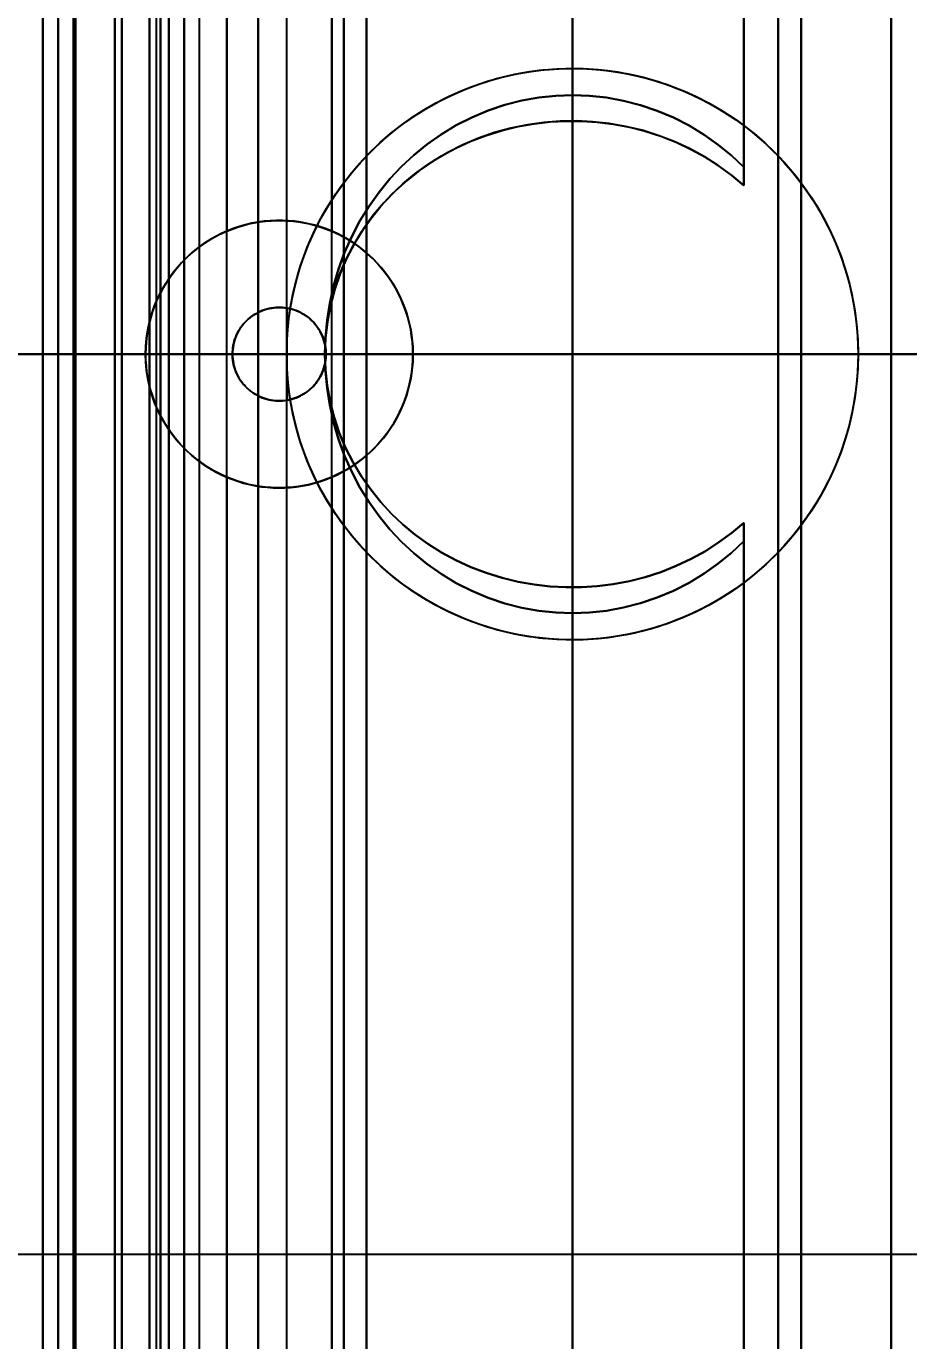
# Model space of a CAD drawing. Header units: millimetres. Extents: x -5505 to 394412, y -8522 to 584759.
# Drawn here: x 30831.72 to 30848.88, y 15700.65 to 15726.21 of the extents above; entities that cross this region are included whole.
import ezdxf

# ---------------------------------------------------------------- set-up
doc = ezdxf.new("R2010")
doc.units = ezdxf.units.MM
doc.linetypes.add('CEN', pattern=[62, 60, -1, 0, -1])
doc.layers.add('MAIN-1', color=7, linetype='Continuous')
doc.layers.add('지시선', color=1, linetype='CEN', lineweight=20)
doc.styles.get("Standard").update_dxf_attribs({"font": 'arial.ttf'})
doc.dimstyles.new('COAD', dxfattribs={"dimtxt": 100, "dimasz": 100, "dimexe": 1.25, "dimexo": 0.625, "dimtad": 1, "dimtxsty": 'Standard', "dimcen": 0, "dimclrd": 161, "dimclre": 161, "dimclrt": 6, "dimadec": 0, "dimazin": 0, "dimtfac": 1, "dimtmove": 0, "dimatfit": 3, "dimfxl": 0, "dimlwd": 5, "dimarcsym": 0})
doc.dimstyles.new('양쪽화살표지름', dxfattribs={"dimtxt": 3.5, "dimasz": 3.5, "dimexe": 2, "dimexo": 1.5, "dimgap": 0.8, "dimtad": 1, "dimdsep": 46, "dimtxsty": 'Standard', "dimcen": 0, "dimclrd": 1, "dimclre": 1, "dimclrt": 2, "dimazin": 2, "dimtfac": 1, "dimtmove": 0, "dimatfit": 1, "dimfxl": 0, "dimlwd": 25, "dimlwe": 25, "dimarcsym": 0})

# ---------------------------------------------------------------- blocks, each defined once
blk = doc.blocks.new('Shaft_Bearing_C!')
blk.add_line((37.6, -87.496), (77, -87.496))
blk = doc.blocks.new('Bearing_ucf207')
at = {"layer": 'MAIN-1'}
for p, q in [((12.8, -46), (12.8, 46)), ((12.8, 46), (12.8, -46)), ((23.68, 0), (23.68, 36)), ((23.68, 36), (23.68, 2.392)), ((25.72, 0), (25.72, 36)), ((25.72, 36), (25.72, 2.392)), ((23.68, 35.695), (23.68, 2.392)), ((23.68, 3.499), (23.68, 35.695)), ((25.72, 35.367), (25.72, 2.392)), ((25.72, 3.467), (25.72, 35.367)), ((28.7, 0), (28.7, 34.669)), ((28.7, 34.669), (28.7, 0)), ((29, 34.583), (29, -34.583)), ((29, -34.369), (29, 34.369)), ((29, 0), (29, 34.369)), ((29, 34.369), (29, 0)), ((29, 0), (29, 32.85)), ((26.85, 0), (26.85, 32.55)), ((26.85, 32.55), (26.85, 0)), ((27.007, 32.55), (27.007, 0)), ((27.007, 0), (27.007, 32.55)), ((27.898, 0), (27.898, 32.55)), ((27.898, 32.55), (27.898, 0)), ((28.7, 0), (28.7, 32.55)), ((19, 32.305), (19, -32.305)), ((19, -32.305), (19, 32.305)), ((26.55, -32.25), (26.55, 32.25)), ((26.55, 32.25), (26.55, -32.25)), ((26.55, 32.093), (26.55, -32.094)), ((26.55, -32.094), (26.55, 32.093)), ((27.224, 0), (27.224, 32.093)), ((27.224, 32.093), (27.224, 0)), ((27.898, 0), (27.898, 32.093)), ((28.662, 0), (28.662, 31.899)), ((28.662, 31.899), (28.662, 0)), ((29.3, 0), (29.3, 31.899)), ((29.3, 31.899), (29.3, 0)), ((26.55, 0), (26.55, 30.9)), ((14.996, 30.6), (14.996, 0)), ((14.996, 0), (14.996, 30.6)), ((23.004, 30.6), (23.004, 0)), ((23.004, 0), (23.004, 30.6)), ((26.25, 0), (26.25, 30.6)), ((27.224, 0), (27.224, 29.946)), ((26.55, 0), (26.55, 29.811)), ((24.555, 0), (24.555, 29.528)), ((15.667, 3.638), (15.667, 29.303)), ((15.667, 29.303), (15.667, 3.638)), ((27.224, 0), (27.224, 29.137)), ((27.224, 29.137), (27.224, 0)), ((27.898, 0), (27.898, 29.272)), ((25.11, 0), (25.11, 27.305)), ((25.11, 27.305), (25.11, 0.811)), ((27.224, 0), (27.224, 25.224)), ((27.898, 0), (27.898, 25.13)), ((26.55, 0), (26.55, 24.55)), ((28.662, 24.696), (28.662, -24.696)), ((28.662, -24.696), (28.662, 24.696)), ((29.3, -24.696), (29.3, 24.696)), ((29.3, 24.696), (29.3, 0)), ((27.089, 0), (27.089, 24.322)), ((26.55, 0), (26.55, 24.094)), ((25.11, 0), (25.11, 23.972)), ((27.763, 0), (27.763, 23.876)), ((27.763, 23.876), (27.763, 0)), ((15.667, 23.748), (15.667, 3.276)), ((15.667, 3.276), (15.667, 23.748)), ((14.554, 0), (14.554, 23.42)), ((14.554, 23.42), (14.554, 0)), ((23.446, 23.42), (23.446, 0)), ((23.446, 0), (23.446, 23.42)), ((27.224, 0), (27.224, 23.42)), ((27.224, 23.42), (27.224, 0)), ((27.763, 0), (27.763, 23.42)), ((12.8, 22.464), (12.8, 0)), ((12.8, 0), (12.8, 22.464)), ((19, -21.195), (19, 21.195)), ((19, 21.195), (19, -21.195)), ((17.674, 4.842), (18.004, 4.927)), ((18.004, 4.927), (17.674, 4.842)), ((18.004, 4.927), (18.336, 4.988)), ((18.336, 4.988), (18.004, 4.927)), ((18.336, 4.988), (18.667, 5.024)), ((18.667, 5.024), (18.336, 4.988)), ((18.667, 5.024), (18.994, 5.036)), ((18.994, 5.036), (18.667, 5.024)), ((18.994, 5.036), (19.321, 5.025)), ((19.321, 5.025), (18.994, 5.036)), ((19.321, 5.025), (19.652, 4.99)), ((19.652, 4.99), (19.321, 5.025)), ((19.652, 4.99), (19.984, 4.93)), ((19.984, 4.93), (19.652, 4.99)), ((19.984, 4.93), (20.314, 4.845)), ((20.314, 4.845), (19.984, 4.93)), ((17.034, 4.599), (17.35, 4.732)), ((17.35, 4.732), (17.034, 4.599)), ((17.35, 4.732), (17.674, 4.842)), ((17.674, 4.842), (17.35, 4.732)), ((20.314, 4.845), (20.639, 4.737)), ((20.639, 4.737), (20.314, 4.845)), ((20.639, 4.737), (20.955, 4.604)), ((20.955, 4.604), (20.639, 4.737)), ((20.955, 4.604), (21.26, 4.449)), ((21.26, 4.449), (20.955, 4.604)), ((15.667, 3.638), (15.667, 4.444)), ((15.667, 3.276), (15.667, 4.444)), ((16.438, 4.267), (16.729, 4.443)), ((16.729, 4.443), (16.438, 4.267)), ((16.729, 4.443), (17.034, 4.599)), ((17.034, 4.599), (16.729, 4.443)), ((17.331, 4.254), (17.646, 4.352)), ((17.892, 4.413), (17.583, 4.334)), ((17.646, 4.352), (17.966, 4.428)), ((18.204, 4.472), (17.892, 4.413)), ((17.966, 4.428), (18.287, 4.484)), ((18.515, 4.511), (18.204, 4.472)), ((18.287, 4.484), (18.606, 4.518)), ((18.823, 4.531), (18.515, 4.511)), ((18.606, 4.518), (18.922, 4.533)), ((19.127, 4.532), (18.823, 4.531)), ((18.922, 4.533), (19.235, 4.528)), ((19.434, 4.515), (19.127, 4.532)), ((19.235, 4.528), (19.553, 4.504)), ((19.745, 4.479), (19.434, 4.515)), ((19.553, 4.504), (19.873, 4.459)), ((20.057, 4.424), (19.745, 4.479)), ((19.873, 4.459), (20.194, 4.393)), ((20.367, 4.348), (20.057, 4.424)), ((20.194, 4.393), (20.512, 4.306)), ((20.673, 4.253), (20.367, 4.348)), ((21.26, 4.449), (21.552, 4.273)), ((21.552, 4.273), (21.26, 4.449)), ((16.163, 4.072), (16.438, 4.267)), ((16.438, 4.267), (16.163, 4.072)), ((16.98, 4.118), (16.691, 3.981)), ((16.724, 3.998), (17.023, 4.136)), ((17.278, 4.236), (16.98, 4.118)), ((17.023, 4.136), (17.331, 4.254)), ((17.583, 4.334), (17.278, 4.236)), ((20.512, 4.306), (20.824, 4.198)), ((20.972, 4.138), (20.673, 4.253)), ((20.824, 4.198), (21.127, 4.07)), ((21.263, 4.005), (20.972, 4.138)), ((21.552, 4.273), (21.828, 4.079)), ((21.828, 4.079), (21.552, 4.273)), ((15.667, 3.638), (15.905, 3.861)), ((15.905, 3.861), (15.667, 3.638)), ((15.905, 3.861), (16.163, 4.072)), ((16.163, 4.072), (15.905, 3.861)), ((16.164, 3.668), (16.437, 3.842)), ((16.691, 3.981), (16.413, 3.827)), ((16.437, 3.842), (16.724, 3.998)), ((21.127, 4.07), (21.421, 3.922)), ((21.543, 3.854), (21.263, 4.005)), ((21.421, 3.922), (21.701, 3.757)), ((21.809, 3.686), (21.543, 3.854)), ((21.828, 4.079), (22.086, 3.869)), ((22.086, 3.869), (21.828, 4.079)), ((22.086, 3.869), (22.325, 3.646)), ((22.325, 3.646), (22.086, 3.869)), ((15.667, 3.276), (15.667, 3.638)), ((16.149, 3.657), (15.9, 3.473)), ((15.907, 3.479), (16.164, 3.668)), ((16.413, 3.827), (16.149, 3.657)), ((21.701, 3.757), (21.967, 3.575)), ((22.061, 3.504), (21.809, 3.686)), ((22.325, 3.646), (22.547, 3.409)), ((22.547, 3.409), (22.325, 3.646)), ((15.667, 3.276), (15.907, 3.479)), ((15.9, 3.473), (15.667, 3.276)), ((21.967, 3.575), (22.215, 3.379)), ((22.296, 3.309), (22.061, 3.504)), ((22.215, 3.379), (22.446, 3.171)), ((22.547, 3.409), (22.757, 3.152)), ((22.757, 3.152), (22.547, 3.409)), ((23.68, -2.392), (23.68, 3.499)), ((25.72, -2.392), (25.72, 3.467)), ((22.516, 3.102), (22.296, 3.309)), ((22.446, 3.171), (22.665, 2.944)), ((22.725, 2.876), (22.516, 3.102)), ((22.757, 3.152), (22.952, 2.879)), ((22.952, 2.879), (22.757, 3.152)), ((22.665, 2.944), (22.871, 2.7)), ((22.922, 2.634), (22.725, 2.876)), ((22.952, 2.879), (23.13, 2.59)), ((23.13, 2.59), (22.952, 2.879)), ((22.871, 2.7), (23.061, 2.438)), ((23.102, 2.376), (22.922, 2.634)), ((23.13, 2.59), (23.289, 2.288)), ((23.289, 2.288), (23.13, 2.59)), ((24.16, 2.543), (24.28, 2.566)), ((24.323, 2.572), (24.214, 2.554)), ((24.28, 2.566), (24.4, 2.583)), ((24.432, 2.586), (24.323, 2.572)), ((24.4, 2.583), (24.52, 2.594)), ((24.54, 2.595), (24.432, 2.586)), ((24.52, 2.594), (24.639, 2.599)), ((24.647, 2.599), (24.54, 2.595)), ((24.639, 2.599), (24.756, 2.599)), ((24.753, 2.599), (24.647, 2.599)), ((24.86, 2.595), (24.753, 2.599)), ((24.756, 2.599), (24.874, 2.594)), ((24.968, 2.586), (24.86, 2.595)), ((24.874, 2.594), (24.994, 2.583)), ((25.077, 2.572), (24.968, 2.586)), ((24.994, 2.583), (25.114, 2.567)), ((25.186, 2.554), (25.077, 2.572)), ((25.114, 2.567), (25.234, 2.544)), ((23.061, 2.438), (23.233, 2.161)), ((23.265, 2.104), (23.102, 2.376)), ((23.533, 2.323), (23.391, 2.247)), ((23.466, 2.288), (23.576, 2.344)), ((23.68, 2.392), (23.533, 2.323)), ((23.576, 2.344), (23.689, 2.395)), ((23.784, 2.433), (23.68, 2.392)), ((23.68, 2.392), (23.68, 2.392)), ((23.689, 2.395), (23.804, 2.441)), ((23.89, 2.471), (23.784, 2.433)), ((23.804, 2.441), (23.921, 2.481)), ((23.997, 2.503), (23.89, 2.471)), ((23.921, 2.481), (24.04, 2.515)), ((24.105, 2.531), (23.997, 2.503)), ((24.04, 2.515), (24.16, 2.543)), ((24.214, 2.554), (24.105, 2.531)), ((25.295, 2.531), (25.186, 2.554)), ((25.234, 2.544), (25.354, 2.516)), ((25.403, 2.503), (25.295, 2.531)), ((25.354, 2.516), (25.473, 2.482)), ((25.51, 2.471), (25.403, 2.503)), ((25.473, 2.482), (25.591, 2.443)), ((25.616, 2.433), (25.51, 2.471)), ((25.591, 2.443), (25.707, 2.397)), ((25.72, 2.392), (25.616, 2.433)), ((25.707, 2.397), (25.82, 2.346)), ((25.867, 2.323), (25.72, 2.392)), ((25.72, 2.392), (25.72, 2.392)), ((25.82, 2.346), (25.931, 2.29)), ((26.009, 2.247), (25.867, 2.323)), ((23.125, 2.069), (23.003, 1.97)), ((23.059, 2.017), (23.155, 2.091)), ((23.255, 2.162), (23.125, 2.069)), ((23.155, 2.091), (23.255, 2.161)), ((23.233, 2.161), (23.385, 1.871)), ((23.391, 2.247), (23.255, 2.162)), ((23.255, 2.161), (23.358, 2.227)), ((23.409, 1.82), (23.265, 2.104)), ((23.289, 2.288), (23.428, 1.975)), ((23.428, 1.975), (23.289, 2.288)), ((23.358, 2.227), (23.466, 2.288)), ((25.931, 2.29), (26.038, 2.229)), ((26.145, 2.162), (26.009, 2.247)), ((26.038, 2.229), (26.142, 2.163)), ((26.142, 2.163), (26.242, 2.093)), ((26.275, 2.069), (26.145, 2.162)), ((26.242, 2.093), (26.338, 2.019)), ((26.397, 1.97), (26.275, 2.069)), ((22.888, 1.865), (22.781, 1.754)), ((22.8, 1.775), (22.882, 1.859)), ((22.882, 1.859), (22.968, 1.939)), ((23.003, 1.97), (22.888, 1.865)), ((22.968, 1.939), (23.059, 2.017)), ((23.385, 1.871), (23.515, 1.571)), ((23.532, 1.527), (23.409, 1.82)), ((23.428, 1.975), (23.546, 1.653)), ((23.546, 1.653), (23.428, 1.975)), ((26.338, 2.019), (26.43, 1.941)), ((26.512, 1.865), (26.397, 1.97)), ((26.43, 1.941), (26.516, 1.86)), ((26.619, 1.755), (26.512, 1.865)), ((26.516, 1.86), (26.599, 1.776)), ((22.573, 1.495), (22.645, 1.593)), ((22.679, 1.636), (22.583, 1.509)), ((22.645, 1.593), (22.721, 1.686)), ((22.781, 1.754), (22.679, 1.636)), ((22.721, 1.686), (22.8, 1.775)), ((23.515, 1.571), (23.622, 1.262)), ((23.546, 1.653), (23.643, 1.324)), ((23.643, 1.324), (23.546, 1.653)), ((26.599, 1.776), (26.678, 1.687)), ((26.721, 1.636), (26.619, 1.755)), ((26.678, 1.687), (26.754, 1.594)), ((26.817, 1.509), (26.721, 1.636)), ((26.754, 1.594), (26.826, 1.496)), ((22.382, 1.178), (22.441, 1.287)), ((22.494, 1.375), (22.412, 1.235)), ((22.441, 1.287), (22.505, 1.393)), ((22.583, 1.509), (22.494, 1.375)), ((22.505, 1.393), (22.573, 1.495)), ((23.633, 1.226), (23.532, 1.527)), ((23.643, 1.324), (23.717, 0.992)), ((23.717, 0.992), (23.643, 1.324)), ((26.906, 1.375), (26.817, 1.509)), ((26.826, 1.496), (26.895, 1.394)), ((26.895, 1.394), (26.958, 1.288)), ((26.988, 1.235), (26.906, 1.375)), ((26.958, 1.288), (27.017, 1.179)), ((22.339, 1.09), (22.276, 0.939)), ((22.281, 0.952), (22.329, 1.066)), ((22.329, 1.066), (22.382, 1.178)), ((22.412, 1.235), (22.339, 1.09)), ((23.622, 1.262), (23.706, 0.947)), ((23.712, 0.92), (23.633, 1.226)), ((27.061, 1.09), (26.988, 1.235)), ((27.017, 1.179), (27.071, 1.067)), ((27.124, 0.94), (27.061, 1.09)), ((27.071, 1.067), (27.119, 0.953)), ((22.222, 0.786), (22.177, 0.629)), ((22.201, 0.717), (22.238, 0.836)), ((22.276, 0.939), (22.222, 0.786)), ((22.238, 0.836), (22.281, 0.952)), ((23.706, 0.947), (23.764, 0.63)), ((23.767, 0.612), (23.712, 0.92)), ((23.717, 0.992), (23.77, 0.659)), ((23.77, 0.659), (23.717, 0.992)), ((24.231, 0.779), (24.195, 0.756)), ((24.207, 0.763), (24.246, 0.787)), ((24.269, 0.8), (24.231, 0.779)), ((24.246, 0.787), (24.286, 0.809)), ((24.308, 0.82), (24.269, 0.8)), ((24.286, 0.809), (24.328, 0.829)), ((24.347, 0.838), (24.308, 0.82)), ((24.328, 0.829), (24.37, 0.847)), ((24.387, 0.854), (24.347, 0.838)), ((24.37, 0.847), (24.413, 0.863)), ((24.429, 0.868), (24.387, 0.854)), ((24.413, 0.863), (24.457, 0.876)), ((24.47, 0.879), (24.429, 0.868)), ((24.457, 0.876), (24.501, 0.887)), ((24.512, 0.889), (24.47, 0.879)), ((24.501, 0.887), (24.546, 0.896)), ((24.554, 0.897), (24.512, 0.889)), ((24.546, 0.896), (24.59, 0.902)), ((24.596, 0.903), (24.554, 0.897)), ((24.555, 0.897), (24.555, 0)), ((24.59, 0.902), (24.635, 0.907)), ((24.638, 0.907), (24.596, 0.903)), ((24.635, 0.907), (24.678, 0.909)), ((24.679, 0.909), (24.638, 0.907)), ((24.678, 0.909), (24.722, 0.909)), ((24.721, 0.909), (24.679, 0.909)), ((24.762, 0.907), (24.721, 0.909)), ((24.722, 0.909), (24.766, 0.907)), ((24.804, 0.903), (24.762, 0.907)), ((24.766, 0.907), (24.81, 0.902)), ((24.846, 0.897), (24.804, 0.903)), ((24.81, 0.902), (24.854, 0.896)), ((24.888, 0.889), (24.846, 0.897)), ((24.854, 0.896), (24.899, 0.887)), ((24.93, 0.879), (24.888, 0.889)), ((24.899, 0.887), (24.943, 0.876)), ((24.971, 0.868), (24.93, 0.879)), ((24.943, 0.876), (24.987, 0.863)), ((25.013, 0.854), (24.971, 0.868)), ((24.987, 0.863), (25.03, 0.847)), ((25.053, 0.838), (25.013, 0.854)), ((25.03, 0.847), (25.073, 0.829)), ((25.092, 0.82), (25.053, 0.838)), ((25.073, 0.829), (25.114, 0.809)), ((25.131, 0.8), (25.092, 0.82)), ((25.11, 0.811), (25.11, 0)), ((25.114, 0.809), (25.154, 0.787)), ((25.169, 0.779), (25.131, 0.8)), ((25.154, 0.787), (25.193, 0.763)), ((25.205, 0.756), (25.169, 0.779)), ((27.119, 0.953), (27.162, 0.836)), ((27.178, 0.786), (27.124, 0.94)), ((27.162, 0.836), (27.199, 0.718)), ((27.223, 0.629), (27.178, 0.786)), ((22.177, 0.629), (22.143, 0.471)), ((22.144, 0.478), (22.17, 0.598)), ((22.17, 0.598), (22.201, 0.717)), ((23.764, 0.63), (23.799, 0.313)), ((23.8, 0.304), (23.767, 0.612)), ((23.77, 0.659), (23.801, 0.327)), ((23.801, 0.327), (23.77, 0.659)), ((23.927, 0.478), (23.952, 0.516)), ((23.956, 0.523), (23.933, 0.487)), ((23.952, 0.516), (23.979, 0.553)), ((23.982, 0.557), (23.956, 0.523)), ((23.979, 0.553), (24.007, 0.588)), ((24.008, 0.59), (23.982, 0.557)), ((24.007, 0.588), (24.036, 0.621)), ((24.036, 0.621), (24.008, 0.59)), ((24.036, 0.621), (24.067, 0.652)), ((24.064, 0.65), (24.036, 0.621)), ((24.095, 0.678), (24.064, 0.65)), ((24.067, 0.652), (24.099, 0.682)), ((24.127, 0.705), (24.095, 0.678)), ((24.099, 0.682), (24.133, 0.711)), ((24.16, 0.731), (24.127, 0.705)), ((24.133, 0.711), (24.169, 0.738)), ((24.195, 0.756), (24.16, 0.731)), ((24.169, 0.738), (24.207, 0.763)), ((25.193, 0.763), (25.231, 0.738)), ((25.24, 0.731), (25.205, 0.756)), ((25.231, 0.738), (25.267, 0.711)), ((25.273, 0.705), (25.24, 0.731)), ((25.267, 0.711), (25.301, 0.682)), ((25.305, 0.678), (25.273, 0.705)), ((25.301, 0.682), (25.333, 0.652)), ((25.336, 0.65), (25.305, 0.678)), ((25.333, 0.652), (25.364, 0.621)), ((25.364, 0.621), (25.336, 0.65)), ((25.364, 0.621), (25.393, 0.588)), ((25.392, 0.59), (25.364, 0.621)), ((25.418, 0.557), (25.392, 0.59)), ((25.393, 0.588), (25.421, 0.553)), ((25.444, 0.523), (25.418, 0.557)), ((25.421, 0.553), (25.448, 0.516)), ((25.467, 0.487), (25.444, 0.523)), ((25.448, 0.516), (25.473, 0.478)), ((27.199, 0.718), (27.23, 0.598)), ((27.257, 0.471), (27.223, 0.629)), ((27.23, 0.598), (27.256, 0.478)), ((22.119, 0.313), (22.105, 0.155)), ((22.111, 0.237), (22.125, 0.357)), ((22.143, 0.471), (22.119, 0.313)), ((22.125, 0.357), (22.144, 0.478)), ((23.799, 0.313), (23.811, 0)), ((23.811, 0), (23.8, 0.304)), ((23.801, 0.327), (23.811, 0)), ((23.811, 0), (23.801, 0.327)), ((23.819, 0.223), (23.831, 0.268)), ((23.839, 0.292), (23.826, 0.251)), ((23.831, 0.268), (23.846, 0.312)), ((23.854, 0.333), (23.839, 0.292)), ((23.846, 0.312), (23.863, 0.355)), ((23.871, 0.373), (23.854, 0.333)), ((23.863, 0.355), (23.882, 0.397)), ((23.89, 0.412), (23.871, 0.373)), ((23.882, 0.397), (23.904, 0.438)), ((23.91, 0.45), (23.89, 0.412)), ((23.904, 0.438), (23.927, 0.478)), ((23.933, 0.487), (23.91, 0.45)), ((25.49, 0.45), (25.467, 0.487)), ((25.473, 0.478), (25.496, 0.438)), ((25.51, 0.412), (25.49, 0.45)), ((25.496, 0.438), (25.518, 0.397)), ((25.529, 0.373), (25.51, 0.412)), ((25.518, 0.397), (25.537, 0.355)), ((25.546, 0.333), (25.529, 0.373)), ((25.537, 0.355), (25.554, 0.312)), ((25.561, 0.292), (25.546, 0.333)), ((25.554, 0.312), (25.569, 0.268)), ((25.574, 0.251), (25.561, 0.292)), ((25.569, 0.268), (25.581, 0.223)), ((27.256, 0.478), (27.275, 0.357)), ((27.281, 0.313), (27.257, 0.471)), ((27.275, 0.357), (27.289, 0.237)), ((27.295, 0.155), (27.281, 0.313)), ((2.358, 0), (33.9, 0)), ((43.542, 0), (2.358, 0)), ((2.358, 0), (14.554, 0)), ((14.554, 0), (2.358, 0)), ((11.75, 0), (14.996, 0)), ((14.996, 0), (11.75, 0)), ((12.8, 0), (34, 0)), ((22.1, 0), (12.8, 0)), ((12.8, 0), (12.8, -22.464)), ((12.8, -22.464), (12.8, 0)), ((13.445, 0), (19, 0)), ((13.445, 0), (19, 0)), ((14.554, -23.42), (14.554, 0)), ((14.554, 0), (14.554, -23.42)), ((14.996, -30.6), (14.996, 0)), ((14.996, 0), (14.996, -30.6)), ((19, 0), (24.555, 0)), ((23.791, 0), (19, 0)), ((19, 0), (24.555, 0)), ((22.105, 0.155), (22.1, 0)), ((22.1, 0), (22.103, 0.118)), ((22.1, 0), (22.105, -0.155)), ((22.1, 0), (22.1, 0)), ((22.102, -0.113), (22.1, 0)), ((22.103, 0.118), (22.111, 0.237)), ((23.004, 0), (23.004, -30.6)), ((23.004, -30.6), (23.004, 0)), ((23.004, 0), (23.791, 0)), ((26.25, 0), (23.004, 0)), ((23.446, 0), (23.446, -23.42)), ((23.446, -23.42), (23.446, 0)), ((23.446, 0), (25.11, 0)), ((43.542, 0), (23.446, 0)), ((23.68, 0), (25.72, 0)), ((23.68, -36), (23.68, 0)), ((23.791, 0), (23.792, 0.044)), ((23.792, 0.041), (23.791, 0)), ((23.792, -0.044), (23.791, 0)), ((23.791, 0), (23.791, 0)), ((23.791, 0), (23.792, -0.039)), ((23.811, 0), (23.791, 0)), ((23.792, 0.044), (23.795, 0.089)), ((23.795, 0.083), (23.792, 0.041)), ((23.795, 0.089), (23.801, 0.134)), ((23.8, 0.125), (23.795, 0.083)), ((23.807, 0.167), (23.8, 0.125)), ((23.811, 0), (23.8, -0.304)), ((23.8, -0.304), (23.811, 0)), ((23.801, 0.134), (23.809, 0.179)), ((23.811, 0), (23.801, -0.327)), ((23.801, -0.327), (23.811, 0)), ((23.815, 0.209), (23.807, 0.167)), ((23.809, 0.179), (23.819, 0.223)), ((23.811, 0), (24.555, 0)), ((24.555, 0), (23.811, 0)), ((24.555, 0), (23.811, 0)), ((23.811, 0), (25.11, 0)), ((25.11, 0), (23.811, 0)), ((24.555, 0), (23.811, 0)), ((23.826, 0.251), (23.815, 0.209)), ((24.555, 0), (25.11, 0)), ((24.555, 0), (24.555, -0.897)), ((24.555, -29.528), (24.555, 0)), ((25.11, 0), (24.555, 0)), ((25.11, 0), (25.609, 0)), ((25.11, 0), (25.11, -0.811)), ((25.11, -27.306), (25.11, 0)), ((25.11, -23.972), (25.11, 0)), ((25.585, 0.209), (25.574, 0.251)), ((25.581, 0.223), (25.591, 0.179)), ((25.593, 0.167), (25.585, 0.209)), ((25.591, 0.179), (25.599, 0.134)), ((25.6, 0.125), (25.593, 0.167)), ((25.599, 0.134), (25.605, 0.089)), ((25.605, 0.083), (25.6, 0.125)), ((25.605, 0.089), (25.608, 0.044)), ((25.608, 0.041), (25.605, 0.083)), ((25.608, 0.044), (25.609, 0)), ((25.609, 0), (25.608, 0.041)), ((25.609, 0), (25.608, -0.044)), ((25.608, -0.039), (25.609, 0)), ((25.609, 0), (26.25, 0)), ((25.609, 0), (25.609, 0)), ((25.609, 0), (33.9, 0)), ((25.72, -36), (25.72, 0)), ((26.25, 0), (26.55, 0)), ((26.55, 0), (26.25, 0)), ((26.25, -30.6), (26.25, 0)), ((26.55, -30.9), (26.55, 0)), ((26.55, 0), (27.224, 0)), ((27.224, 0), (26.55, 0)), ((26.55, 0), (27.224, 0)), ((26.55, -24.55), (26.55, 0)), ((27.224, 0), (26.55, 0)), ((26.55, 0), (27.224, 0)), ((27.224, 0), (26.55, 0)), ((26.55, -24.094), (26.55, 0)), ((26.55, -29.811), (26.55, 0)), ((26.85, -32.55), (26.85, 0)), ((26.85, 0), (28.7, 0)), ((28.7, 0), (26.85, 0)), ((26.85, 0), (26.85, -32.55)), ((27.007, 0), (27.898, 0)), ((27.898, 0), (27.007, 0)), ((27.007, 0), (27.007, -32.55)), ((27.007, -32.55), (27.007, 0)), ((27.089, 0), (27.763, 0)), ((27.089, -24.322), (27.089, 0)), ((27.763, 0), (27.089, 0)), ((27.089, 0), (27.898, 0)), ((27.898, 0), (27.089, 0)), ((27.224, -25.224), (27.224, 0)), ((27.224, 0), (27.763, 0)), ((27.763, 0), (27.224, 0)), ((27.224, 0), (27.898, 0)), ((27.224, -29.946), (27.224, 0)), ((27.898, 0), (27.224, 0)), ((27.224, 0), (27.898, 0)), ((27.898, 0), (27.224, 0)), ((27.224, 0), (27.224, -32.094)), ((27.224, -32.094), (27.224, 0)), ((27.224, 0), (27.224, -23.42)), ((27.224, -23.42), (27.224, 0)), ((27.224, 0), (27.224, -29.137)), ((27.224, -29.137), (27.224, 0)), ((27.289, 0.237), (27.297, 0.118)), ((27.3, 0), (27.295, 0.155)), ((27.295, -0.155), (27.3, 0)), ((27.297, 0.118), (27.3, 0)), ((27.3, 0), (27.298, -0.113)), ((34, 0), (27.3, 0)), ((27.3, 0), (27.3, 0)), ((27.763, 0), (27.763, -23.877)), ((27.763, -23.877), (27.763, 0)), ((27.763, -23.42), (27.763, 0)), ((27.898, 0), (27.898, -32.55)), ((27.898, -32.55), (27.898, 0)), ((27.898, -29.272), (27.898, 0)), ((27.898, -32.094), (27.898, 0)), ((27.898, -25.131), (27.898, 0)), ((28.662, 0), (29.3, 0)), ((29.3, 0), (28.662, 0)), ((28.662, 0), (28.662, -31.899)), ((28.662, -31.899), (28.662, 0)), ((28.7, -34.669), (28.7, 0)), ((28.7, 0), (28.7, -34.669)), ((28.7, 0), (29, 0)), ((29, 0), (28.7, 0)), ((28.7, 0), (29, 0)), ((29, 0), (28.7, 0)), ((28.7, -32.55), (28.7, 0)), ((29, 0), (29, -34.369)), ((29, -34.369), (29, 0)), ((29, -32.85), (29, 0)), ((29.3, 0), (29.3, -31.899)), ((29.3, -31.899), (29.3, 0)), ((29.3, 0), (29.3, -24.696)), ((22.11, -0.228), (22.102, -0.113)), ((22.105, -0.155), (22.119, -0.313)), ((22.123, -0.343), (22.11, -0.228)), ((23.792, -0.039), (23.794, -0.079)), ((23.795, -0.089), (23.792, -0.044)), ((23.794, -0.079), (23.799, -0.119)), ((23.801, -0.134), (23.795, -0.089)), ((23.799, -0.119), (23.805, -0.16)), ((23.809, -0.179), (23.801, -0.134)), ((23.805, -0.16), (23.813, -0.2)), ((23.819, -0.223), (23.809, -0.179)), ((23.813, -0.2), (23.823, -0.24)), ((23.831, -0.268), (23.819, -0.223)), ((23.823, -0.24), (23.835, -0.28)), ((25.565, -0.28), (25.577, -0.24)), ((25.581, -0.223), (25.569, -0.268)), ((25.577, -0.24), (25.587, -0.2)), ((25.591, -0.179), (25.581, -0.223)), ((25.587, -0.2), (25.595, -0.16)), ((25.599, -0.134), (25.591, -0.179)), ((25.595, -0.16), (25.601, -0.119)), ((25.605, -0.089), (25.599, -0.134)), ((25.601, -0.119), (25.606, -0.079)), ((25.608, -0.044), (25.605, -0.089)), ((25.606, -0.079), (25.608, -0.039)), ((27.29, -0.226), (27.278, -0.341)), ((27.281, -0.313), (27.295, -0.155)), ((27.298, -0.113), (27.29, -0.226)), ((22.119, -0.313), (22.143, -0.471)), ((22.141, -0.458), (22.123, -0.343)), ((22.164, -0.574), (22.141, -0.458)), ((22.143, -0.471), (22.177, -0.629)), ((23.8, -0.304), (23.767, -0.612)), ((23.767, -0.612), (23.8, -0.304)), ((23.801, -0.327), (23.77, -0.659)), ((23.77, -0.659), (23.801, -0.327)), ((23.846, -0.312), (23.831, -0.268)), ((23.835, -0.28), (23.849, -0.319)), ((23.863, -0.355), (23.846, -0.312)), ((23.849, -0.319), (23.864, -0.357)), ((23.882, -0.397), (23.863, -0.355)), ((23.864, -0.357), (23.881, -0.395)), ((23.881, -0.395), (23.9, -0.432)), ((23.904, -0.438), (23.882, -0.397)), ((23.9, -0.432), (23.921, -0.468)), ((23.927, -0.478), (23.904, -0.438)), ((23.921, -0.468), (23.943, -0.503)), ((23.952, -0.516), (23.927, -0.478)), ((23.943, -0.503), (23.966, -0.536)), ((25.434, -0.536), (25.457, -0.503)), ((25.473, -0.478), (25.448, -0.516)), ((25.457, -0.503), (25.479, -0.468)), ((25.496, -0.438), (25.473, -0.478)), ((25.479, -0.468), (25.5, -0.432)), ((25.518, -0.397), (25.496, -0.438)), ((25.5, -0.432), (25.519, -0.395)), ((25.537, -0.355), (25.518, -0.397)), ((25.519, -0.395), (25.536, -0.357)), ((25.536, -0.357), (25.551, -0.319)), ((25.554, -0.312), (25.537, -0.355)), ((25.551, -0.319), (25.565, -0.28)), ((25.569, -0.268), (25.554, -0.312)), ((27.223, -0.629), (27.257, -0.471)), ((27.26, -0.456), (27.237, -0.571)), ((27.257, -0.471), (27.281, -0.313)), ((27.278, -0.341), (27.26, -0.456)), ((22.193, -0.688), (22.164, -0.574)), ((22.177, -0.629), (22.222, -0.786)), ((22.227, -0.802), (22.193, -0.688)), ((23.767, -0.612), (23.712, -0.92)), ((23.712, -0.92), (23.767, -0.612)), ((23.77, -0.659), (23.717, -0.992)), ((23.717, -0.992), (23.77, -0.659)), ((23.979, -0.553), (23.952, -0.516)), ((23.966, -0.536), (23.991, -0.569)), ((24.007, -0.588), (23.979, -0.553)), ((23.991, -0.569), (24.017, -0.599)), ((24.036, -0.621), (24.007, -0.588)), ((24.017, -0.599), (24.043, -0.629)), ((24.067, -0.652), (24.036, -0.621)), ((24.043, -0.629), (24.071, -0.657)), ((24.099, -0.682), (24.067, -0.652)), ((24.071, -0.657), (24.101, -0.683)), ((24.133, -0.711), (24.099, -0.682)), ((24.101, -0.683), (24.131, -0.709)), ((24.131, -0.709), (24.164, -0.734)), ((24.169, -0.738), (24.133, -0.711)), ((24.164, -0.734), (24.197, -0.757)), ((24.207, -0.763), (24.169, -0.738)), ((24.197, -0.757), (24.232, -0.779)), ((24.246, -0.787), (24.207, -0.763)), ((25.193, -0.763), (25.154, -0.787)), ((25.168, -0.779), (25.203, -0.757)), ((25.231, -0.738), (25.193, -0.763)), ((25.203, -0.757), (25.236, -0.734)), ((25.267, -0.711), (25.231, -0.738)), ((25.236, -0.734), (25.269, -0.709)), ((25.301, -0.682), (25.267, -0.711)), ((25.269, -0.709), (25.299, -0.683)), ((25.299, -0.683), (25.329, -0.657)), ((25.333, -0.652), (25.301, -0.682)), ((25.329, -0.657), (25.357, -0.629)), ((25.364, -0.621), (25.333, -0.652)), ((25.357, -0.629), (25.383, -0.599)), ((25.393, -0.588), (25.364, -0.621)), ((25.383, -0.599), (25.409, -0.569)), ((25.421, -0.553), (25.393, -0.588)), ((25.409, -0.569), (25.434, -0.536)), ((25.448, -0.516), (25.421, -0.553)), ((27.208, -0.685), (27.174, -0.799)), ((27.178, -0.786), (27.223, -0.629)), ((27.237, -0.571), (27.208, -0.685)), ((22.222, -0.786), (22.276, -0.939)), ((22.266, -0.915), (22.227, -0.802)), ((22.311, -1.025), (22.266, -0.915)), ((22.276, -0.939), (22.339, -1.09)), ((23.712, -0.92), (23.633, -1.226)), ((23.633, -1.226), (23.712, -0.92)), ((23.717, -0.992), (23.643, -1.324)), ((23.643, -1.324), (23.717, -0.992)), ((24.232, -0.779), (24.268, -0.8)), ((24.286, -0.809), (24.246, -0.787)), ((24.268, -0.8), (24.305, -0.819)), ((24.328, -0.829), (24.286, -0.809)), ((24.305, -0.819), (24.343, -0.836)), ((24.37, -0.847), (24.328, -0.829)), ((24.343, -0.836), (24.381, -0.851)), ((24.413, -0.863), (24.37, -0.847)), ((24.381, -0.851), (24.42, -0.865)), ((24.457, -0.876), (24.413, -0.863)), ((24.42, -0.865), (24.46, -0.877)), ((24.501, -0.887), (24.457, -0.876)), ((24.46, -0.877), (24.5, -0.887)), ((24.5, -0.887), (24.54, -0.895)), ((24.546, -0.896), (24.501, -0.887)), ((24.54, -0.895), (24.581, -0.901)), ((24.59, -0.902), (24.546, -0.896)), ((24.581, -0.901), (24.621, -0.906)), ((24.635, -0.907), (24.59, -0.902)), ((24.621, -0.906), (24.661, -0.908)), ((24.678, -0.909), (24.635, -0.907)), ((24.661, -0.908), (24.7, -0.909)), ((24.722, -0.909), (24.678, -0.909)), ((24.7, -0.909), (24.739, -0.908)), ((24.766, -0.907), (24.722, -0.909)), ((24.739, -0.908), (24.779, -0.906)), ((24.81, -0.902), (24.766, -0.907)), ((24.779, -0.906), (24.819, -0.901)), ((24.854, -0.896), (24.81, -0.902)), ((24.819, -0.901), (24.86, -0.895)), ((24.899, -0.887), (24.854, -0.896)), ((24.86, -0.895), (24.9, -0.887)), ((24.943, -0.876), (24.899, -0.887)), ((24.9, -0.887), (24.94, -0.877)), ((24.94, -0.877), (24.98, -0.865)), ((24.987, -0.863), (24.943, -0.876)), ((24.98, -0.865), (25.019, -0.851)), ((25.03, -0.847), (24.987, -0.863)), ((25.019, -0.851), (25.057, -0.836)), ((25.073, -0.829), (25.03, -0.847)), ((25.057, -0.836), (25.095, -0.819)), ((25.114, -0.809), (25.073, -0.829)), ((25.095, -0.819), (25.132, -0.8)), ((25.11, -0.811), (25.11, -27.306)), ((25.154, -0.787), (25.114, -0.809)), ((25.132, -0.8), (25.168, -0.779)), ((27.091, -1.021), (27.042, -1.129)), ((27.061, -1.09), (27.124, -0.94)), ((27.135, -0.911), (27.091, -1.021)), ((27.124, -0.94), (27.178, -0.786)), ((27.174, -0.799), (27.135, -0.911)), ((22.36, -1.134), (22.311, -1.025)), ((22.339, -1.09), (22.412, -1.235)), ((22.414, -1.239), (22.36, -1.134)), ((22.412, -1.235), (22.494, -1.375)), ((22.473, -1.342), (22.414, -1.239)), ((23.633, -1.226), (23.532, -1.527)), ((23.532, -1.527), (23.633, -1.226)), ((26.906, -1.375), (26.988, -1.235)), ((26.988, -1.234), (26.93, -1.337)), ((26.988, -1.235), (27.061, -1.09)), ((27.042, -1.129), (26.988, -1.234)), ((22.536, -1.442), (22.473, -1.342)), ((22.494, -1.375), (22.583, -1.509)), ((22.604, -1.538), (22.536, -1.442)), ((22.583, -1.509), (22.679, -1.636)), ((23.532, -1.527), (23.409, -1.82)), ((23.409, -1.82), (23.532, -1.527)), ((23.643, -1.324), (23.546, -1.653)), ((23.546, -1.653), (23.643, -1.324)), ((26.721, -1.636), (26.817, -1.509)), ((26.8, -1.532), (26.73, -1.624)), ((26.867, -1.436), (26.8, -1.532)), ((26.817, -1.509), (26.906, -1.375)), ((26.93, -1.337), (26.867, -1.436)), ((22.675, -1.63), (22.604, -1.538)), ((22.749, -1.718), (22.675, -1.63)), ((22.679, -1.636), (22.781, -1.754)), ((22.826, -1.802), (22.749, -1.718)), ((22.781, -1.754), (22.888, -1.865)), ((23.546, -1.653), (23.428, -1.975)), ((23.428, -1.975), (23.546, -1.653)), ((26.512, -1.865), (26.619, -1.755)), ((26.656, -1.712), (26.58, -1.796)), ((26.619, -1.755), (26.721, -1.636)), ((26.73, -1.624), (26.656, -1.712)), ((22.905, -1.881), (22.826, -1.802)), ((22.888, -1.865), (23.003, -1.97)), ((22.989, -1.958), (22.905, -1.881)), ((23.078, -2.032), (22.989, -1.958)), ((23.003, -1.97), (23.125, -2.069)), ((23.17, -2.102), (23.078, -2.032)), ((23.409, -1.82), (23.265, -2.104)), ((23.265, -2.104), (23.409, -1.82)), ((23.428, -1.975), (23.289, -2.288)), ((23.289, -2.288), (23.428, -1.975)), ((26.33, -2.026), (26.238, -2.096)), ((26.275, -2.069), (26.397, -1.97)), ((26.417, -1.952), (26.33, -2.026)), ((26.397, -1.97), (26.512, -1.865)), ((26.501, -1.875), (26.417, -1.952)), ((26.58, -1.796), (26.501, -1.875)), ((23.265, -2.104), (23.102, -2.376)), ((23.102, -2.376), (23.265, -2.104)), ((23.125, -2.069), (23.255, -2.162)), ((23.289, -2.288), (23.13, -2.59)), ((23.13, -2.59), (23.289, -2.288)), ((23.266, -2.169), (23.17, -2.102)), ((23.255, -2.162), (23.391, -2.247)), ((23.366, -2.232), (23.266, -2.169)), ((23.469, -2.29), (23.366, -2.232)), ((23.391, -2.247), (23.533, -2.323)), ((23.575, -2.344), (23.469, -2.29)), ((25.94, -2.285), (25.835, -2.339)), ((25.867, -2.323), (26.009, -2.247)), ((26.043, -2.226), (25.94, -2.285)), ((26.009, -2.247), (26.145, -2.162)), ((26.142, -2.163), (26.043, -2.226)), ((26.238, -2.096), (26.142, -2.163)), ((26.145, -2.162), (26.275, -2.069)), ((23.102, -2.376), (22.922, -2.634)), ((22.922, -2.634), (23.102, -2.376)), ((23.533, -2.323), (23.68, -2.392)), ((23.683, -2.393), (23.575, -2.344)), ((23.68, -2.392), (23.68, -35.695)), ((23.68, -2.392), (23.68, -36)), ((23.68, -2.392), (23.784, -2.433)), ((23.68, -2.392), (23.68, -2.392)), ((23.68, -35.695), (23.68, -2.392)), ((23.794, -2.437), (23.683, -2.393)), ((23.784, -2.433), (23.89, -2.471)), ((23.906, -2.476), (23.794, -2.437)), ((23.89, -2.471), (23.997, -2.503)), ((24.02, -2.509), (23.906, -2.476)), ((23.997, -2.503), (24.105, -2.531)), ((24.135, -2.538), (24.02, -2.509)), ((24.105, -2.531), (24.214, -2.554)), ((24.25, -2.561), (24.135, -2.538)), ((24.214, -2.554), (24.323, -2.572)), ((25.077, -2.572), (25.186, -2.554)), ((25.278, -2.535), (25.163, -2.558)), ((25.186, -2.554), (25.295, -2.531)), ((25.392, -2.506), (25.278, -2.535)), ((25.295, -2.531), (25.403, -2.503)), ((25.505, -2.472), (25.392, -2.506)), ((25.403, -2.503), (25.51, -2.471)), ((25.617, -2.433), (25.505, -2.472)), ((25.51, -2.471), (25.616, -2.433)), ((25.616, -2.433), (25.72, -2.392)), ((25.727, -2.389), (25.617, -2.433)), ((25.72, -2.392), (25.867, -2.323)), ((25.72, -2.392), (25.72, -35.367)), ((25.72, -2.392), (25.72, -36)), ((25.72, -2.392), (25.72, -2.392)), ((25.72, -35.367), (25.72, -2.392)), ((25.835, -2.339), (25.727, -2.389)), ((22.922, -2.634), (22.725, -2.876)), ((22.725, -2.876), (22.922, -2.634)), ((23.13, -2.59), (22.952, -2.879)), ((22.952, -2.879), (23.13, -2.59)), ((24.366, -2.578), (24.25, -2.561)), ((24.323, -2.572), (24.432, -2.586)), ((24.481, -2.591), (24.366, -2.578)), ((24.432, -2.586), (24.54, -2.595)), ((24.595, -2.598), (24.481, -2.591)), ((24.54, -2.595), (24.647, -2.599)), ((24.708, -2.6), (24.595, -2.598)), ((24.647, -2.599), (24.753, -2.599)), ((24.82, -2.597), (24.708, -2.6)), ((24.753, -2.599), (24.86, -2.595)), ((24.934, -2.589), (24.82, -2.597)), ((24.86, -2.595), (24.968, -2.586)), ((25.048, -2.577), (24.934, -2.589)), ((24.968, -2.586), (25.077, -2.572)), ((25.163, -2.558), (25.048, -2.577)), ((22.725, -2.876), (22.516, -3.102)), ((22.516, -3.102), (22.725, -2.876)), ((22.952, -2.879), (22.757, -3.152)), ((22.757, -3.152), (22.952, -2.879)), ((15.9, -3.473), (15.667, -3.276)), ((15.667, -4.444), (15.667, -3.276)), ((15.667, -3.276), (15.9, -3.473)), ((15.667, -23.748), (15.667, -3.276)), ((15.667, -3.276), (15.667, -23.748)), ((15.667, -3.638), (15.667, -3.276)), ((22.296, -3.309), (22.061, -3.504)), ((22.061, -3.504), (22.296, -3.309)), ((22.516, -3.102), (22.296, -3.309)), ((22.296, -3.309), (22.516, -3.102)), ((22.757, -3.152), (22.547, -3.409)), ((22.547, -3.409), (22.757, -3.152)), ((16.149, -3.657), (15.9, -3.473)), ((15.9, -3.473), (16.149, -3.657)), ((22.061, -3.504), (21.809, -3.686)), ((21.809, -3.686), (22.061, -3.504)), ((22.547, -3.409), (22.325, -3.646)), ((22.325, -3.646), (22.547, -3.409)), ((15.905, -3.861), (15.667, -3.638)), ((15.667, -3.638), (15.667, -29.303)), ((15.667, -29.303), (15.667, -3.638)), ((15.667, -3.638), (15.905, -3.861)), ((15.667, -4.444), (15.667, -3.638)), ((16.413, -3.827), (16.149, -3.657)), ((16.149, -3.657), (16.413, -3.827)), ((16.691, -3.981), (16.413, -3.827)), ((16.413, -3.827), (16.691, -3.981)), ((21.809, -3.686), (21.543, -3.854)), ((21.543, -3.854), (21.809, -3.686)), ((22.325, -3.646), (22.086, -3.869)), ((22.086, -3.869), (22.325, -3.646)), ((16.163, -4.072), (15.905, -3.861)), ((15.905, -3.861), (16.163, -4.072)), ((16.438, -4.267), (16.163, -4.072)), ((16.163, -4.072), (16.438, -4.267)), ((16.98, -4.118), (16.691, -3.981)), ((16.691, -3.981), (16.98, -4.118)), ((21.263, -4.005), (20.972, -4.138)), ((20.972, -4.138), (21.263, -4.005)), ((21.543, -3.854), (21.263, -4.005)), ((21.263, -4.005), (21.543, -3.854)), ((21.828, -4.079), (21.552, -4.273)), ((21.552, -4.273), (21.828, -4.079)), ((22.086, -3.869), (21.828, -4.079)), ((21.828, -4.079), (22.086, -3.869)), ((16.729, -4.443), (16.438, -4.267)), ((16.438, -4.267), (16.729, -4.443)), ((17.278, -4.236), (16.98, -4.118)), ((16.98, -4.118), (17.278, -4.236)), ((17.583, -4.334), (17.278, -4.236)), ((17.278, -4.236), (17.583, -4.334)), ((17.892, -4.413), (17.583, -4.334)), ((17.583, -4.334), (17.892, -4.413)), ((20.673, -4.253), (20.367, -4.348)), ((20.367, -4.348), (20.673, -4.253)), ((20.972, -4.138), (20.673, -4.253)), ((20.673, -4.253), (20.972, -4.138)), ((21.552, -4.273), (21.26, -4.449)), ((21.26, -4.449), (21.552, -4.273)), ((17.034, -4.599), (16.729, -4.443)), ((16.729, -4.443), (17.034, -4.599)), ((17.35, -4.732), (17.034, -4.599)), ((17.034, -4.599), (17.35, -4.732)), ((18.204, -4.472), (17.892, -4.413)), ((17.892, -4.413), (18.204, -4.472)), ((18.515, -4.511), (18.204, -4.472)), ((18.204, -4.472), (18.515, -4.511)), ((18.823, -4.531), (18.515, -4.511)), ((18.515, -4.511), (18.823, -4.531)), ((19.127, -4.532), (18.823, -4.531)), ((18.823, -4.531), (19.127, -4.532)), ((19.434, -4.515), (19.127, -4.532)), ((19.127, -4.532), (19.434, -4.515)), ((19.745, -4.479), (19.434, -4.515)), ((19.434, -4.515), (19.745, -4.479)), ((20.057, -4.424), (19.745, -4.479)), ((19.745, -4.479), (20.057, -4.424)), ((20.367, -4.348), (20.057, -4.424)), ((20.057, -4.424), (20.367, -4.348)), ((21.26, -4.449), (20.955, -4.604)), ((20.955, -4.604), (21.26, -4.449)), ((17.674, -4.842), (17.35, -4.732)), ((17.35, -4.732), (17.674, -4.842)), ((18.004, -4.927), (17.674, -4.842)), ((17.674, -4.842), (18.004, -4.927)), ((20.314, -4.845), (19.984, -4.93)), ((19.984, -4.93), (20.314, -4.845)), ((20.639, -4.737), (20.314, -4.845)), ((20.314, -4.845), (20.639, -4.737)), ((20.955, -4.604), (20.639, -4.737)), ((20.639, -4.737), (20.955, -4.604)), ((18.336, -4.988), (18.004, -4.927)), ((18.004, -4.927), (18.336, -4.988)), ((18.667, -5.024), (18.336, -4.988)), ((18.336, -4.988), (18.667, -5.024)), ((18.994, -5.036), (18.667, -5.024)), ((18.667, -5.024), (18.994, -5.036)), ((19.321, -5.025), (18.994, -5.036)), ((18.994, -5.036), (19.321, -5.025)), ((19.652, -4.99), (19.321, -5.025)), ((19.321, -5.025), (19.652, -4.99)), ((19.984, -4.93), (19.652, -4.99)), ((19.652, -4.99), (19.984, -4.93)), ((43.542, -17.5), (2.358, -17.5))]:
    blk.add_line(p, q, dxfattribs=at)
for start, end in [(0, 180), (0, 126.8694), (0, 126.8694), (11.2501, 123.7499), (123.7499, 180), (0, 11.2501), (180, 0), (233.1306, 0), (233.1306, 0), (348.7499, 0), (180, 236.2501), (236.2501, 348.7499)]:
    blk.add_arc((19, 0), 5.555, start, end, dxfattribs=at)
blk = doc.blocks.new('C-1S DRUM RIGHT')
blk.add_blockref('Shaft_Bearing_C!', (30, 189.12))
at = {"xscale": -1}
blk.add_blockref('Bearing_ucf207', (112, 119.12), dxfattribs=at)
blk = doc.blocks.new('*D256')
at = {"color": 161, "linetype": 'Continuous', "lineweight": -2, "transparency": 16777216}
for p, q in [((30327.334, 15853.604), (31870.768, 15853.604)), ((30327.334, 14600.713), (31870.768, 14600.713))]:
    blk.add_line(p, q, dxfattribs=at)
at = {"color": 161, "linetype": 'Continuous', "lineweight": 5, "transparency": 16777216}
blk.add_line((31869.518, 14700.713), (31869.518, 15753.604), dxfattribs=at)
at = {"color": 161, "transparency": 16777216}
for points in [[(31852.851, 15753.604), (31886.185, 15753.604), (31869.518, 15853.604)], [(31852.851, 14700.713), (31886.185, 14700.713), (31869.518, 14600.713)]]:
    blk.add_solid(points, dxfattribs=at)
at = {"color": 6, "transparency": 16777216, "insert": (31808.798, 15227.158), "char_height": 100, "attachment_point": 5, "rotation": 90}
blk.add_mtext('1252,89', dxfattribs=at)
blk = doc.blocks.new('지시선_sheet')
at = {"layer": '지시선', "annotation_type": 0, "has_hookline": 1, "hookline_direction": 0, "text_width": 732.551}
blk.add_leader([(-4.308, 0.176), (588.072, 2.34), (1202.179, 1064.327), (1322.179, 1064.327)], dimstyle='양쪽화살표지름', override={"dimasz": 120, "dimgap": 0.8, "dimtad": 0}, dxfattribs=at)

msp = doc.modelspace()

# ---------------------------------------------------------------- block references
for name, p in [('지시선_sheet', (30489.336, 15270.713)), ('C-1S DRUM RIGHT', (30749.336, 15600.713))]:
    msp.add_blockref(name, p)

# ---------------------------------------------------------------- dimensions: what is measured, and where the dimension line sits
dim = msp.add_linear_dim(base=(31869.518, 15853.604), p1=(30326.709, 14600.713), p2=(30326.709, 15853.604), angle=90, dimstyle='COAD')
dim.commit()
dim.dimension.update_dxf_attribs({"geometry": '*D256', "text_midpoint": (31808.798, 15227.158)})

doc.saveas('drawing.dxf')
